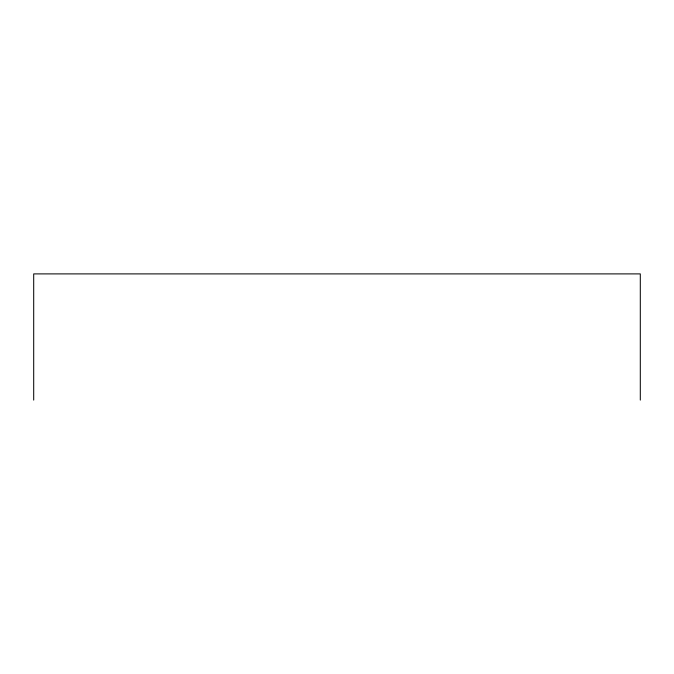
<?xml version="1.0" encoding="UTF-8"?>
<svg xmlns="http://www.w3.org/2000/svg" width="674" height="674" viewBox="0 0 674 674"><rect width="100%" height="100%" fill="white"/><g stroke="black" fill="none" stroke-linecap="round" stroke-linejoin="round"><path stroke-width="1.01" d="M640.3 400.103L640.3 273.897L33.7 273.897L33.7 400.103"/></g></svg>
